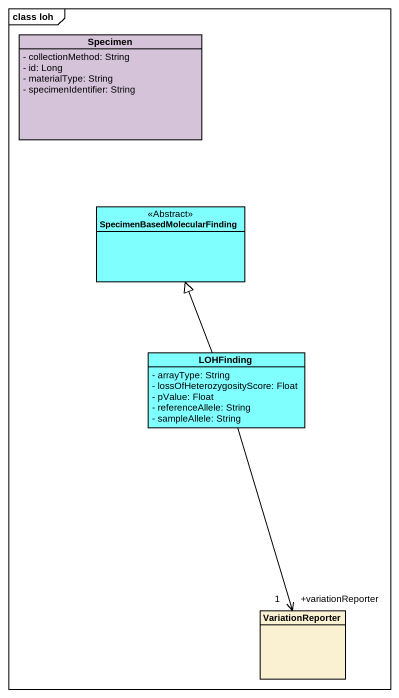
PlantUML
@startuml
mainframe class loh
hide circle
hide empty members
skinparam classAttributeIconSize 0
class Specimen #D4C3D9 {
  - collectionMethod: String
  - id: Long
  - materialType: String
  - specimenIdentifier: String
}
class "SpecimenBasedMolecularFinding" as SpecimenBasedMolecularFindin <<Abstract>> #80FFFF
class LOHFinding #80FFFF {
  - arrayType: String
  - lossOfHeterozygosityScore: Float
  - pValue: Float
  - referenceAllele: String
  - sampleAllele: String
}
class VariationReporter #FAF0D2
LOHFinding -up-|> SpecimenBasedMolecularFindin
LOHFinding --> "+variationReporter\n1" VariationReporter
@enduml
